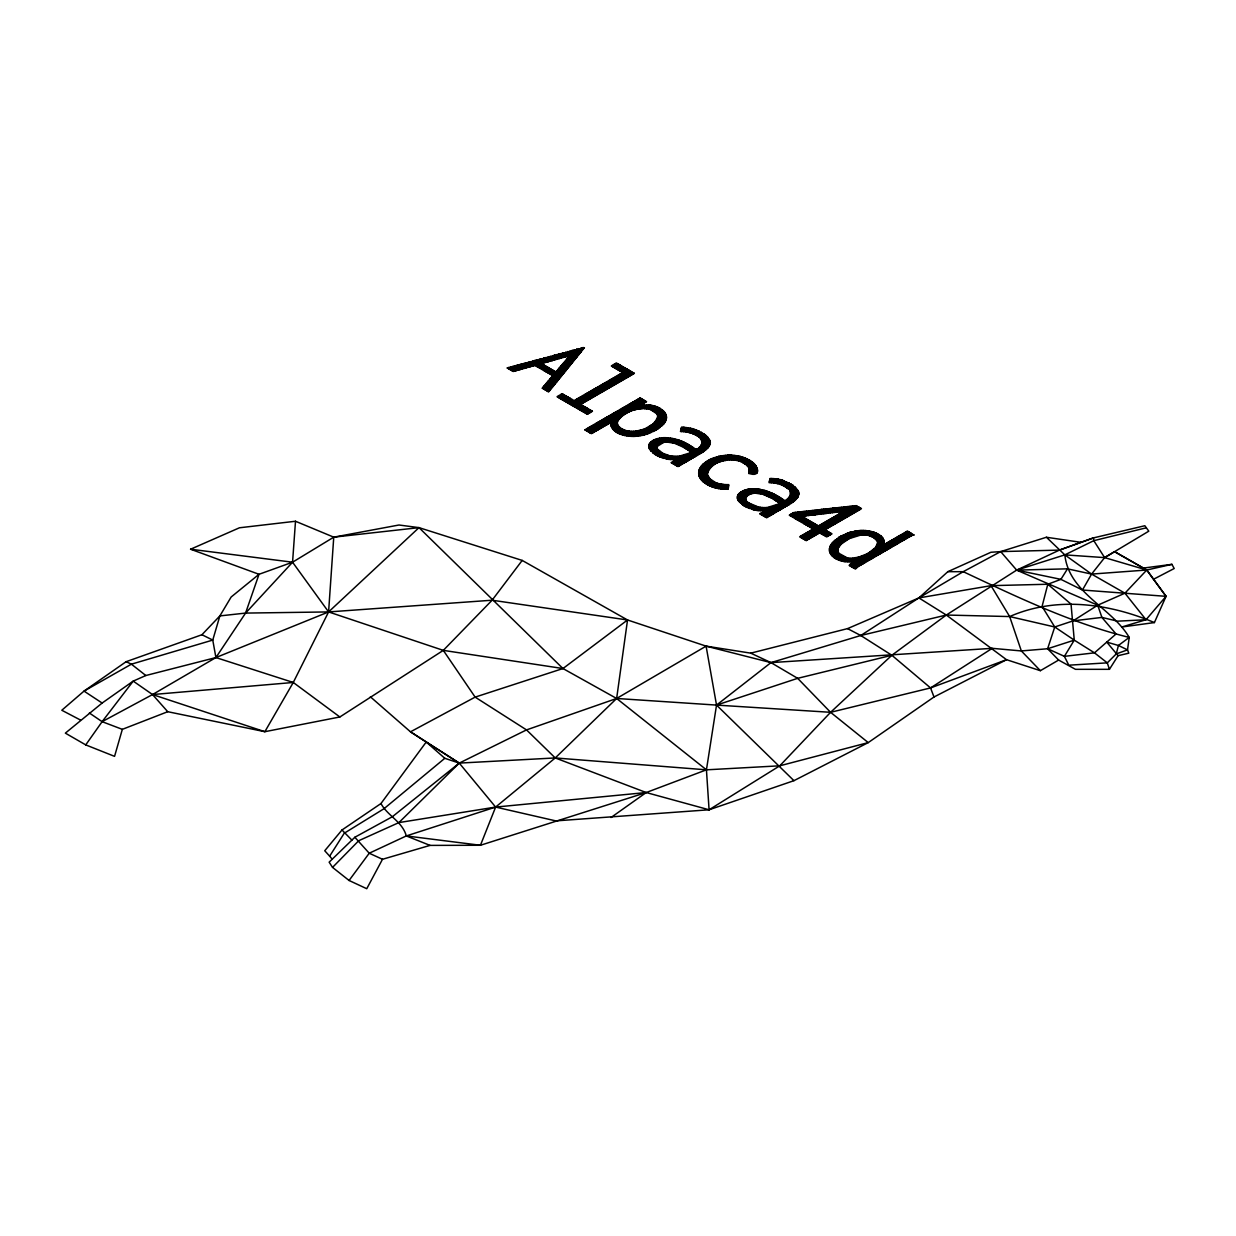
<?xml version="1.0" encoding="UTF-8"?>
<svg xmlns="http://www.w3.org/2000/svg" width="1236" height="1236" viewBox="0 0 1236 1236"><rect width="100%" height="100%" fill="white"/><g stroke="black" fill="none" stroke-linecap="round" stroke-linejoin="round"><path stroke-width="1.5" d="M524.064 368.452L524.064 363.384M530.63 366.598L530.63 361.607M545.941 362.333L545.941 357.467M550.314 361.097L550.314 356.292M554.701 384.381L554.701 371.248M559.074 358.641L559.074 353.929M561.252 376.269L561.252 365.717M565.64 370.862L565.64 360.541L574.014 360.51M565.64 356.787L565.64 352.152M567.818 356.169L567.818 351.565M570.012 365.47L570.012 350.978M578.757 354.655L578.757 348.614M580.951 404.203L580.951 396.741M583.129 402.936L583.129 395.474M585.323 401.669L585.323 394.207M587.517 400.418L587.517 392.94M591.889 397.884L591.889 390.421M598.456 394.099L598.456 386.636M602.828 427.053L602.828 419.483M602.828 391.565L602.828 384.102M605.007 390.313L605.007 382.836M607.2 424.535L607.2 416.965M609.394 423.268L609.394 415.698M611.573 426.744L611.573 414.431M611.573 386.513L611.573 379.05M613.767 385.246L613.767 377.783M613.767 367.401L613.767 364.589M615.945 431.905L615.945 411.912M618.139 433.203L618.139 425.601M618.139 382.727L618.139 375.265M620.333 381.46L620.333 373.998M622.511 434.933L622.511 429.186A18.509 10.676 0 0 1 620.611 428.058L618.803 426.482A12.978 7.493 0 0 1 617.382 423.485L617.351 423.021A14.94 8.621 0 0 1 617.722 421.136C623.624 412.221 635.675 408.035 646.104 408.637A13.133 7.586 0 0 1 650.646 409.657L656.795 413.797A12.762 7.37 0 0 1 657.753 416.084C654.972 427.177 639.954 431.889 629.495 431.24A14.492 8.374 0 0 1 624.35 430.02L622.403 429.139M622.511 380.194L622.511 372.731M624.705 435.505L624.705 430.143M624.705 414.338L624.705 406.86M631.272 403.075L631.272 411.047L617.459 411.047M633.45 436.385L633.45 431.41M640.016 405.485L640.016 398.023M644.389 408.513L644.389 405.099M646.582 434.222L646.582 427.687M648.761 446.783L648.823 445.423A13.395 7.725 0 0 1 650.553 442.38L652.531 440.819A18.107 10.46 0 0 1 654.23 439.877A15.697 9.069 0 0 1 662.589 437.776L663.33 437.745M648.761 433.45L648.761 426.513M648.761 409.101L648.761 405.022M650.955 425.184L650.955 432.569L616.888 432.507M653.149 453.087L653.149 440.449M653.149 410.8L653.149 405.686M655.327 430.391L655.327 421.692M657.521 455.837L657.212 446.443L663.485 442.473A9.564 5.531 0 0 1 666.837 442.04L674.377 443.183L683.338 447.154A79.645 45.979 0 0 1 691.341 452.469L678.904 456.331A17.304 9.996 0 0 1 669.541 455.775L662.65 453.179L657.521 449.162M657.521 445.902L657.521 438.625M659.7 444.033L659.7 438.131M661.893 425.833L661.893 409.672A24.411 14.09 0 0 0 659.221 407.973A19.096 11.031 0 0 0 649.889 405.068M664.087 442.349L664.087 437.714M664.087 423.5L664.087 411.681M666.266 458.989L666.266 454.817M666.266 442.055L666.266 437.729M668.46 459.329L668.46 455.512M668.46 442.071L668.46 437.884M670.638 459.498L670.638 456.007M672.832 463.577L672.832 461.615L686.722 461.569M675.026 464.844L675.026 460.348M677.204 466.111L677.204 456.455M679.398 465.802L679.398 456.285M681.577 464.535L681.577 455.945M681.577 431.534L681.577 427.362L684.28 427.44A26.25 15.156 0 0 1 693.427 428.969L704.535 434.315L709.989 440.727A19.143 11.047 0 0 1 710.314 442.673L708.815 446.752L704.273 451.109L678.023 466.59L671.117 462.604L677.328 459.019L673.265 459.483A16.918 9.764 0 0 1 667.934 459.267L657.598 455.883A39.073 22.557 0 0 1 654.74 454.215L649.132 448.328A16.269 9.394 0 0 1 648.745 446.35L648.761 445.887M683.771 447.401L683.771 442.102M683.771 431.658L683.771 427.409M685.965 462.001L685.965 454.786M688.143 460.75L688.143 453.952L699.854 453.983M688.143 450.151L688.143 444.404M688.143 432.322L688.143 427.826M690.337 459.483L690.337 452.963M692.515 458.216L692.515 447.108M694.709 456.949L694.709 448.591M694.709 434.531L694.709 429.355M696.903 455.698L696.903 449.162C704.149 446.227 703.037 437.359 695.914 435.18M699.082 454.431L699.082 447.447M699.082 437.312L699.082 431.101M701.275 439.599L701.275 432.245M705.648 483.6L705.648 462.125M705.648 450.028L705.648 435.149M707.842 484.914C703.222 472.059 712.786 462.094 724.79 460.549A18.246 10.537 0 0 1 743.485 462.635M707.842 447.957L707.842 437.173M710.02 485.995L710.02 478.965L707.842 475.304M712.214 486.891L712.214 480.758M714.393 487.617L714.393 482.009M714.393 464.52L714.393 457.691C726.861 453.519 741.816 454.215 752.585 462.295C760.325 468.907 759.105 477.451 748.707 473.233M725.331 489.286L725.331 484.62L721.191 484.172A18.277 10.552 0 0 1 715.69 482.612L709.989 478.935M729.719 459.977L729.719 455.203M731.897 459.962L731.897 455.265M740.658 456.578L740.658 461.584L751.627 461.569L751.596 473.249M742.836 505.03L742.836 491.001A15.697 9.069 0 0 1 751.164 488.915L751.905 488.884A25.431 14.677 0 0 1 763.385 490.151A41.252 23.808 0 0 1 776.115 495.25L777.413 495.945A97.567 56.331 0 0 1 784.783 500.781M745.03 506.389L745.03 490.105M745.03 463.948L745.03 458.015M747.208 507.548L747.208 501.615M749.402 508.506L749.402 503.268C742.774 500.796 746.498 493.921 752.06 493.612A9.564 5.531 0 0 1 755.412 493.179L762.952 494.323L771.913 498.293A79.645 45.979 0 0 1 779.916 503.593L767.479 507.471A17.304 9.996 0 0 1 758.116 506.915L749.387 503.253L740.519 503.237M751.596 509.294L751.596 504.52L742.094 504.504M751.596 493.736L751.596 488.9M753.775 493.303L753.775 488.853M755.968 510.329L755.968 506.327M755.968 493.164L755.968 488.931M755.968 473.28L755.968 465.972M758.147 493.303L758.147 489.132M760.341 510.669L760.341 507.332M760.341 493.658L760.341 489.456M762.535 515.366L762.535 512.106L776.362 512.09M762.535 510.592L762.535 507.563M762.535 494.199L762.535 489.904M764.713 516.633L764.713 510.839L778.556 510.823M769.086 516.293L769.086 507.27M771.279 515.026L771.279 506.853M775.652 512.492L775.652 505.524M777.846 511.24L777.846 504.612M777.846 502.079L777.846 496.208M780.024 509.974L780.024 497.552M780.024 484.342L780.024 479.599M782.218 508.707L782.218 498.989M782.218 485.176L782.218 480.171M784.412 507.44L784.412 500.534M786.59 506.188L786.59 499.468L796.077 499.452M788.784 482.812C789.217 489.209 793.589 497.274 784.767 500.796M790.963 503.546L790.963 484.033M784.582 486.273A22.325 12.885 0 0 0 769.086 482.673L770.059 478.502L772.855 478.579A26.25 15.156 0 0 1 782.002 480.093L793.11 485.454L793.157 502.017L777.707 501.986M795.351 500.178L795.351 487.247M804.095 539.375L804.095 534.23M806.289 515.752L806.289 511.179M808.468 539.267L808.468 531.696M812.84 536.748L812.84 529.178M812.84 514.979L812.84 510.453M817.228 534.215L817.228 525.269M817.228 514.454L817.228 509.974M819.406 514.207L819.406 509.726M823.779 535.188L823.779 522.859M823.779 513.682L823.779 509.247M825.972 513.434L825.972 509M828.166 531.681L828.166 536.084L825.339 536.084M828.166 513.172L828.166 508.753M830.345 512.909L830.345 508.521M836.911 559.275L836.911 538.711L849.194 538.618L861.152 534.925L879.26 534.817M841.283 560.85L841.283 555.381M863.64 534.817A12.468 7.2 0 0 1 868.321 535.389L873.249 537.366L876.772 540.348A12.206 7.045 0 0 1 877.606 542.697L875.752 547.27L869.433 552.446A51.897 29.958 0 0 1 866.791 553.929L858.896 557.127L851.187 558.317A11.34 6.551 0 0 1 847.232 557.899L838.981 553.342A12.731 7.354 0 0 1 837.869 550.962L838.394 547.811L841.314 543.964L841.283 535.976L850.09 532.237L859.792 530.522A21.862 12.623 0 0 1 867.888 530.831C874.594 531.635 887.278 536.331 883.168 545.138L907.533 531.063L913.636 535.312M841.283 520.325L841.283 512.755M841.283 511.627L841.283 507.301M843.477 561.314L843.477 556.617M843.477 507.069L843.477 519.058M847.85 539.344L847.85 532.979M850.044 538.185L850.044 532.252L873.945 532.299M852.222 567.154L852.222 562.751L854.648 561.298A21.105 12.19 0 0 1 844.358 561.484M852.222 561.592L852.222 558.301M852.222 537.197L852.222 531.665M852.222 514.006L852.222 506.096M854.416 568.421L854.416 558.085M854.416 536.378L854.416 531.202M854.416 512.739L854.416 505.864M856.61 567.803L856.61 557.699M856.61 511.488L856.61 505.864L855.188 505.771M852.33 562.689L852.145 562.813A33.557 19.374 0 0 0 851.28 563.384A13.055 7.54 0 0 0 849.256 565.439L855.528 569.07A13.055 7.54 0 0 1 857.552 567.015A33.557 19.374 0 0 1 858.433 566.443L858.788 557.158M858.788 535.25L858.788 530.599M860.982 564.898L860.982 556.478M860.982 534.956L860.982 530.46M865.355 534.91L865.355 530.553M867.548 535.219L867.548 530.785M874.099 557.297L874.099 549.031M874.099 537.892L874.099 532.345M876.293 556.03L876.293 546.559M880.665 553.496L880.665 535.821M882.859 552.229L882.859 538.062M893.798 545.879L893.798 539.004M895.976 544.612L895.976 537.737M898.17 543.346L898.17 536.47M902.543 540.812L902.543 533.952M913.481 535.312L913.481 534.508M742.805 491.016A18.107 10.46 0 0 0 741.106 491.959L739.128 493.519A13.395 7.725 0 0 0 737.398 496.548L737.32 497.49A16.269 9.394 0 0 0 737.707 499.452L743.315 505.354A39.073 22.557 0 0 0 746.173 507.023L756.509 510.406A16.918 9.764 0 0 0 761.84 510.623L765.887 510.159L759.692 513.728L766.598 517.73L792.848 502.233L797.39 497.892L798.889 493.813A19.143 11.047 0 0 0 798.564 491.866L793.11 485.454M748.954 473.573L748.939 473.604A9.471 5.469 0 0 0 749.062 473.233L748.831 468.058M332.546 867.394L358.734 840.712L398.904 822.589L495.621 807.077L555.814 820.889L709.078 809.781L793.945 780.673L868.244 742.604L779.777 765.81L706.436 769.827L646.212 792.539L480.449 845.269L430.051 845.393L382.496 859.283L366.752 888.715L349.077 880.48L332.546 867.394L329.147 862.172L354.856 837.251L392.368 816.733L459.267 763.106L526.521 729.904L616.64 698.479L716.525 705.092L770.97 662.62L860.766 635.505L918.889 597.915L963.23 571.681L1000.681 551.611L1046.413 537.258L1064.829 554.871C1068.939 593.064 1111.535 607.324 1129.225 637.421L1127.51 649.873L1128.792 653.18L1118.086 655.683L1109.434 669.325L1075.459 669.325L1058.634 660.055L1040.372 670.684L1006.537 659.7L933.999 696.996L868.244 742.604L830.577 712.307L797.668 678.332L770.97 662.62L706.096 646.134L627.533 619.978L522.195 560.418L419.004 527.633L398.996 525.006L333.751 537.166L292.561 562.21L259.019 574.292L190.591 549.217L239.444 527.787L295.497 521.252L333.751 537.166L328.591 611.928L293.272 682.473L264.859 731.697L167.741 711.704L122.333 729.348L102.124 721.669L89.378 713.017M295.497 521.252L292.561 562.21L245.578 613.087L215.914 657.567L152.538 694.555L102.124 721.669L85.732 744.891L65.353 733.133L102.14 703.037L133.21 681.113L145.833 675.52L215.914 657.567L328.591 611.928L492.098 600.217L627.533 619.978L616.64 698.479L555.242 757.946L495.621 807.077L406.304 835.938L369.224 853.226L349.077 880.48M714.423 457.675C706.482 460.194 695.219 467.78 699.715 477.436A28.428 16.408 0 0 0 706.482 484.095A33.712 19.467 0 0 0 708.274 485.145L712.956 487.154A26.141 15.095 0 0 0 720.82 488.931L728.159 489.286L728.776 484.636L725.377 484.62M1109.434 669.325L1107.286 662.851L1094.478 652.84L1074.269 640.14L1047.618 648.745L1021.338 650.939L992.245 648.328L770.97 662.62L750.762 653.149L706.096 646.134L716.525 705.092L706.436 769.827L709.078 809.781L646.212 792.539L555.242 757.946L526.521 729.904L475.134 697.119L443.307 650.368L328.591 611.928L245.578 613.087L219.869 615.914L201.931 634.732L126.134 661.693L84.017 691.109L61.8 710.252L80.433 720.016M829.572 548.228L830.994 544.674A28.613 16.516 0 0 1 832.091 543.114L838.734 537.49A54.245 31.317 0 0 1 841.268 535.991M947.842 571.681L990.948 552.26L1000.681 551.611L1016.656 570.12L1060.905 579.36L1082.458 590.02L1091.589 574.091L1104.629 557.621L1114.578 551.658L1146.761 570.012L1153.559 579.251L1174.2 568.514L1171.913 564.342L1146.761 570.012L1091.589 574.091L1067.487 568.838L1060.905 579.36L1047.804 584.242L1042.072 606.443L1054.741 626.976L1047.618 648.745L1064.397 656.347L1068.785 665.184L1107.286 662.851L1116.263 653.906L1118.425 645.47L1129.225 637.421C1071.241 623.083 1017.089 596.973 963.23 571.681L947.842 571.681L918.889 597.915L847.556 628.614L750.762 653.149M122.333 729.348L114.562 756.355L85.732 744.891M245.578 613.087L259.019 574.292L231.163 597.003L219.869 615.914L212.762 640.078L215.914 657.567L293.272 682.473L339.854 716.973L443.307 650.368L492.098 600.217L522.195 560.418M495.621 807.077L480.449 845.269L406.304 835.938C402.426 821.538 387.532 815.853 380.966 803.539L426.219 742.017L459.267 763.106L495.621 807.077L646.212 792.539L611.001 817.521M1114.578 551.658L1146.761 570.012L1166.042 596.339L1146.004 619.73L1121.763 627.007L1154.409 622.573L1166.042 596.339L1153.559 579.251M610.893 424.952A21.228 12.252 0 0 0 628.058 435.999A22.727 13.133 0 0 0 636.401 436.231L641.762 435.474A30.375 17.536 0 0 0 646.274 434.315L655.034 430.561A53.472 30.869 0 0 0 657.506 429.093L663.964 423.654A27.377 15.805 0 0 0 665.014 422.14L666.127 419.668A21.831 12.607 0 0 0 665.926 414.524A22.526 13.009 0 0 0 661.909 409.672M793.945 780.673L716.525 705.092L830.577 712.307L930.553 687.927L1006.537 659.7L946.312 615.034L918.889 597.915L991.025 585.663L1047.804 584.242L1071.025 604.11L1074.269 640.14L1064.397 656.347L1094.478 652.84L1116.046 633.975L1101.909 617.413L1097.722 605.192L1016.656 570.12L946.312 615.034L891.851 655.265L830.577 712.307L779.777 765.81L709.078 809.781M332.19 859.221L329.657 856.162L344.226 833.249L383.917 808.777L444.805 758.301L459.267 763.106L555.242 757.946L706.436 769.827L616.64 698.479L562.967 668.537L419.004 527.633L333.751 537.166M102.124 721.669L133.21 681.113L152.538 694.555L167.741 711.704M380.966 803.539L341.986 829.989L324.744 850.754L329.657 856.162M552.786 375.667L542.249 388.197L548.614 391.874L584.412 347.687L507.162 367.942L513.28 371.464L534.987 365.377L552.786 375.667L561.747 375.667M555.968 371.974L569.796 355.613L541.445 363.6L555.968 371.974L564.806 371.881M398.904 822.589L459.267 763.106L410.491 731.82L370.383 696.81M419.004 527.633L328.591 611.928L292.561 562.21L190.591 549.217M841.314 543.964L849.271 538.572M444.805 758.301L426.219 742.017L410.491 731.82L475.134 697.119L562.967 668.537L627.533 619.978M696.95 449.131L696.192 449.657A97.567 56.331 0 0 0 688.807 444.821L687.602 444.079M847.556 628.614L860.766 635.505L891.851 655.265L930.553 687.927L992.245 648.328M860.766 635.505L946.312 615.034L1009.657 616.563L1054.741 626.976L1072.987 620.905L1097.722 605.192L1124.945 593.187L1146.761 570.012L1104.629 557.621L1064.829 554.871L1016.656 570.12L1067.487 568.838M858.819 566.196L910.098 536.439M616.64 698.479L706.096 646.134M824.891 529.796L831.967 533.89L826.745 536.903L819.653 532.809L806.196 540.58L799.646 536.795L813.195 528.977L789.279 515.165L793.79 512.554L856.239 505.648L861.461 508.676L824.891 529.796L811.82 529.765M1016.656 570.12L1059.422 550.097L1093.427 537.907L1144.83 525.733L1148.8 531.171L1104.629 557.621L1093.798 540.673L1093.427 537.907L1059.422 550.097L1000.681 551.611M1116.263 653.906L1127.51 649.873L1118.425 645.47L1106.761 642.102L1118.086 655.683M716.525 705.092L797.668 678.332L891.851 655.265M991.025 585.663L1009.657 616.563C1056.378 596.092 1108.661 603.353 1154.409 622.573M649.858 405.114A15.187 8.76 0 0 0 643.601 405.192L638.61 406.289L646.582 401.685L640.124 397.961L584.844 429.865L591.411 433.651L611.511 422.048A20.579 11.881 0 0 0 611.156 424.937L617.768 424.937M1146.189 527.834L1093.798 540.673L1064.829 554.871L1091.589 574.091L1124.945 593.187L1146.004 619.73L1117.576 621.167L1101.909 617.413L1072.987 620.905M339.854 716.973L264.859 731.697L152.538 694.555L293.272 682.473M1143.439 568.066L1171.913 564.342M581.461 347.888L584.242 347.888M576.779 349.155L583.222 349.155M572.098 350.406L582.202 350.406M567.417 351.673L581.183 351.673M562.735 352.94L580.147 352.94M558.054 354.207L579.128 354.207M553.388 355.458L578.108 355.458M548.707 356.725L565.841 356.725M568.854 356.725L577.088 356.725M544.025 357.992L561.36 357.992M567.788 357.992L576.069 357.992M556.864 359.259L539.344 359.259L539.375 367.926M566.721 359.259L575.034 359.259M534.663 360.51L552.384 360.51M529.981 361.777L547.888 361.777M564.589 361.777L572.994 361.777M525.315 363.044L543.407 363.044M571.974 363.044L563.523 363.044L563.446 373.566M520.634 364.311L542.681 364.311M562.457 364.311L570.955 364.311M614.261 364.311L618.68 364.311M515.953 365.562L534.323 365.562M535.296 365.562L544.875 365.562M561.391 365.562L569.92 365.562M612.067 365.562L620.858 365.562M511.271 366.829L529.811 366.829M537.49 366.829L547.054 366.829M560.325 366.829L568.9 366.829M612.778 366.829L623.052 366.829M507.44 368.096L525.315 368.096M539.684 368.096L549.247 368.096M559.259 368.096L567.88 368.096L567.818 357.946M614.972 368.096L625.246 368.096M509.618 369.363L520.804 369.363M541.862 369.363L551.426 369.363M558.193 369.363L566.86 369.363M617.15 369.363L627.424 369.363M511.812 370.615L516.308 370.615M544.056 370.615L553.62 370.615M557.127 370.615L565.841 370.615M619.344 370.615L629.618 370.615M546.235 371.881L555.814 371.881M621.523 371.881L631.797 371.881M548.429 373.148L563.786 373.148M621.801 373.148L633.991 373.148M550.623 374.415L562.766 374.415M619.607 374.415L632.538 374.415M617.428 375.667L630.36 375.667M551.72 376.934L560.711 376.934M615.234 376.934L628.166 376.934M550.653 378.201L559.692 378.201M613.056 378.201L625.988 378.201M549.587 379.467L558.672 379.467M610.862 379.467L623.794 379.467M548.521 380.719L557.652 380.719M608.668 380.719L621.6 380.719M547.455 381.986L556.633 381.986M606.49 381.986L619.421 381.986M546.405 383.253L555.597 383.253M604.296 383.253L617.227 383.253M545.339 384.52L554.578 384.52M602.117 384.52L615.049 384.52M544.273 385.771L553.558 385.771M599.923 385.771L612.855 385.771M543.207 387.038L552.538 387.038L552.507 375.991M597.73 387.038L610.661 387.038M542.434 388.305L551.519 388.305M595.551 388.305L608.483 388.305M544.628 389.572L550.483 389.572M593.357 389.572L606.289 389.572M546.822 390.823L549.464 390.823M591.179 390.823L604.11 390.823M588.985 392.09L601.917 392.09M586.791 393.357L599.723 393.357M560.696 394.624L563.647 394.624M584.613 394.624L597.544 394.624M558.502 395.875L565.841 395.875M582.419 395.875L595.35 395.875M557.76 397.142L568.035 397.142M580.24 397.142L593.172 397.142M559.939 398.409L570.213 398.409M578.046 398.409L590.978 398.409M639.336 398.409L640.897 398.409M562.133 399.676L572.407 399.676M575.852 399.676L588.784 399.676M637.158 399.676L643.091 399.676M564.311 400.928L586.606 400.928M634.964 400.928L645.269 400.928M566.505 402.194L584.412 402.194M632.77 402.194L645.702 402.194M568.699 403.461L582.233 403.461M630.592 403.461L643.523 403.461M570.877 404.728L581.152 404.728M628.398 404.728L641.33 404.728M573.071 405.98L583.346 405.98M626.219 405.98L639.151 405.98M639.661 405.98L654.323 405.98M575.25 407.247L585.524 407.247M624.025 407.247L657.768 407.247M577.444 408.513L587.718 408.513M621.832 408.513L642.21 408.513L642.21 405.408M644.574 408.513L660.163 408.513M579.638 409.78L589.912 409.78M619.653 409.78L634.856 409.78M662.032 409.78L650.97 409.78L650.955 405.253M581.816 411.047L592.09 411.047M653.566 411.047L663.469 411.047M584.01 412.299L590.654 412.299M615.281 412.299L628.475 412.299M664.597 412.299L655.374 412.299L655.327 406.289M586.188 413.566L588.46 413.566M613.087 413.566L626.049 413.566M656.625 413.566L665.431 413.566M610.893 414.832L623.917 414.832M657.397 414.832L666.019 414.832M608.715 416.099L622.11 416.099M657.768 416.099L666.358 416.099M606.521 417.351L620.565 417.351M657.753 417.351L666.482 417.351M604.342 418.618L619.313 418.618M657.413 418.618L666.374 418.618M602.148 419.885L618.355 419.885M656.764 419.885L666.049 419.885M599.954 421.152L617.722 421.152M655.837 421.152L665.54 421.152M597.776 422.403L610.878 422.403M611.403 422.403L617.397 422.403M654.601 422.403L664.844 422.403M595.582 423.67L608.699 423.67M611.156 423.67L617.397 423.67M663.948 423.67L653.102 423.67L653.149 431.549M593.388 424.937L606.505 424.937M651.341 424.937L662.82 424.937M591.21 426.204L604.311 426.204M611.387 426.204L618.556 426.204M649.317 426.204L661.476 426.204M589.016 427.455L602.133 427.455M611.882 427.455L619.823 427.455M647.031 427.455L659.9 427.455M684.574 427.455L681.453 427.455L680.511 431.503A22.325 12.885 0 0 1 696.007 435.134M586.837 428.722L599.939 428.722M612.623 428.722L621.662 428.722M658.093 428.722L644.419 428.722L644.389 434.856M681.16 428.722L692.546 428.722L692.515 433.589M585.045 429.989L597.76 429.989M613.659 429.989L624.288 429.989M641.175 429.989L656.038 429.989M680.866 429.989L696.471 429.989M587.239 431.256L595.567 431.256M615.049 431.256L629.603 431.256M635.69 431.256L653.736 431.256M680.572 431.256L699.375 431.256M589.433 432.507L593.373 432.507M689.008 432.507L701.739 432.507M619.344 433.774L647.896 433.774M693.01 433.774L703.763 433.774M622.867 435.041L643.678 435.041M695.667 435.041L705.509 435.041M630.236 436.308L635.551 436.308L635.644 431.256M697.707 436.308L706.977 436.308M699.375 437.559L708.166 437.559M656.857 438.826L674.238 438.826M700.673 438.826L709.093 438.826M653.798 440.093L678.703 440.093M701.585 440.093L709.758 440.093M651.758 441.36L682.071 441.36M702.094 441.36L710.159 441.36M650.321 442.612L662.96 442.612M672.199 442.612L684.852 442.612M702.202 442.612L710.314 442.612M649.394 443.878L659.962 443.878M676.463 443.878L687.231 443.878M701.894 443.878L710.19 443.878M648.885 445.145L658.185 445.145M689.394 445.145L679.491 445.145L679.398 440.325M701.198 445.145L709.758 445.145M648.745 446.412L657.228 446.412M682.009 446.412L691.434 446.412M700.163 446.412L709.062 446.412M648.915 447.664L656.98 447.664M684.219 447.664L693.381 447.664M698.834 447.664L708.089 447.664M649.394 448.931L657.382 448.931M686.289 448.931L695.204 448.931M697.228 448.931L706.884 448.931M650.182 450.198L658.355 450.198M688.205 450.198L705.447 450.198M651.264 451.464L659.839 451.464M689.982 451.464L703.794 451.464M652.67 452.716L661.816 452.716L661.893 457.784L693.288 457.768M690.831 452.716L701.924 452.716M654.4 453.983L664.257 453.983M656.44 455.25L667.564 455.25M684.481 455.25L697.66 455.25M727.262 455.25L731.588 455.25M658.85 456.517L695.482 456.517M718.363 456.517L740.379 456.517M714.161 457.768L744.427 457.768M666.528 459.035L691.109 459.035M711.086 459.035L747.347 459.035M675.103 460.302L688.915 460.302M708.583 460.302L726.32 460.302M735.667 460.302L749.696 460.302M706.482 461.569L720.82 461.569M671.519 462.82L684.543 462.82M704.705 462.82L717.575 462.82M743.269 462.82L753.218 462.82M673.713 464.087L682.349 464.087M703.191 464.087L715.119 464.087M745.231 464.087L754.516 464.087M675.891 465.354L680.171 465.354M701.94 465.354L713.126 465.354M746.807 465.354L755.551 465.354M700.905 466.621L711.503 466.621M747.981 466.621L756.339 466.621M700.086 467.872L710.206 467.872M748.753 467.872L756.926 467.872M699.452 469.139L709.186 469.139M749.186 469.139L757.313 469.139M699.004 470.406L708.444 470.406M749.356 470.406L757.483 470.406M698.711 471.673L707.934 471.673M749.325 471.673L757.452 471.673M698.618 472.925L707.672 472.925M749.14 472.925L757.22 472.925M698.695 474.191L707.656 474.191M698.943 475.458L707.888 475.458M699.375 476.725L708.398 476.725M700.009 477.977L709.186 477.977M700.827 479.244L710.314 479.244M769.889 479.244L778.386 479.244M701.894 480.51L711.859 480.51M769.58 480.51L783.315 480.51M703.222 481.777L713.929 481.777M769.286 481.777L786.621 481.777L786.59 487.648L788.661 489.348L797.251 489.348M704.829 483.029L716.803 483.029M774.354 483.029L789.217 483.029M706.76 484.296L721.994 484.296M779.885 484.296L791.395 484.296M709.093 485.563L728.653 485.563M783.052 485.563L793.265 485.563M712.029 486.829L728.498 486.829M785.339 486.829L794.872 486.829M716.154 488.081L728.328 488.081M787.193 488.081L796.2 488.081M747.842 489.348L759.676 489.348M743.67 490.615L765.3 490.615M789.758 490.615L798.039 490.615M741.245 491.882L769.101 491.882L769.086 496.779M790.468 491.882L798.58 491.882M739.53 493.133L772.129 493.133M790.777 493.133L798.842 493.133M738.355 494.4L749.758 494.4M763.215 494.4L774.694 494.4M790.669 494.4L798.858 494.4M737.66 495.667L747.517 495.667M766.675 495.667L776.934 495.667M790.159 495.667L798.58 495.667M737.351 496.934L746.173 496.934M769.395 496.934L779.035 496.934M789.279 496.934L798.008 496.934M737.367 498.185L745.586 498.185M771.743 498.185L781.028 498.185M788.089 498.185L797.174 498.185M737.691 499.452L745.679 499.452M773.875 499.452L782.898 499.452M738.325 500.719L746.389 500.719M775.868 500.719L794.748 500.719M739.267 501.986L747.625 501.986M779.422 503.237L791.426 503.237M778.062 504.504L789.464 504.504M743.979 505.771L754.377 505.771M774.972 505.771L787.301 505.771M746.204 507.038L758.657 507.038M770.414 507.038L785.123 507.038M843.771 507.038L858.634 507.038M748.877 508.29L782.929 508.29M832.338 508.29L860.812 508.29M752.477 509.556L780.75 509.556M820.92 509.556L859.932 509.556M809.487 510.823L857.738 510.823M798.07 512.09L837.344 512.09M842.442 512.09L855.559 512.09M774.184 513.342L760.341 514.114M792.43 513.342L826.637 513.342M840.264 513.342L853.365 513.342M761.221 514.609L771.99 514.609M790.237 514.609L815.914 514.609M838.07 514.609L851.171 514.609M763.4 515.875L769.812 515.875M790.499 515.875L805.208 515.875M835.876 515.875L848.993 515.875M765.594 517.142L767.618 517.142M792.693 517.142L803.153 517.142M833.697 517.142L846.799 517.142M794.887 518.409L805.331 518.409M831.504 518.409L844.621 518.409M797.065 519.661L807.525 519.661M829.325 519.661L842.427 519.661M799.259 520.928L809.704 520.928M827.131 520.928L840.233 520.928M801.438 522.195L811.897 522.195M824.937 522.195L838.054 522.195M803.632 523.461L814.091 523.461M822.759 523.461L835.86 523.461M805.826 524.713L816.27 524.713M820.565 524.713L833.682 524.713M808.004 525.98L831.488 525.98M810.198 527.247L829.294 527.247M812.376 528.514L827.116 528.514M809.626 531.032L827.038 531.032M855.389 531.032L869.032 531.032M807.448 532.299L829.217 532.299M905.401 532.299L909.65 532.299M805.254 533.566L818.356 533.566M820.951 533.566L831.411 533.566M846.366 533.566L877.004 533.566M903.222 533.566L911.828 533.566M803.06 534.817L816.177 534.817M823.145 534.817L830.345 534.817L830.345 532.948M863.3 534.817L843.524 534.817L843.477 542.171M901.029 534.817L914.022 534.817M800.882 536.084L813.983 536.084M841.098 536.084L855.343 536.084M870.577 536.084L880.99 536.084M898.835 536.084L910.762 536.084M800.588 537.351L811.805 537.351M838.95 537.351L851.867 537.351M873.219 537.351L882.288 537.351M896.656 537.351L908.522 537.351M802.782 538.618L809.611 538.618M875.103 538.618L883.215 538.618M894.462 538.618L906.343 538.618M804.976 539.869L807.417 539.869M835.366 539.869L846.938 539.869M876.401 539.869L883.802 539.869M892.284 539.869L904.165 539.869M833.914 541.136L844.93 541.136M877.205 541.136L884.111 541.136M890.09 541.136L901.986 541.136M832.678 542.403L843.168 542.403M877.575 542.403L884.126 542.403M887.896 542.403L899.808 542.403M831.658 543.67L841.654 543.67M877.56 543.67L883.848 543.67M885.718 543.67L897.63 543.67M830.855 544.921L840.372 544.921M877.189 544.921L883.292 544.921M883.524 544.921L895.451 544.921M830.221 546.188L839.337 546.188M876.525 546.188L893.273 546.188M829.758 547.455L838.564 547.455M875.613 547.455L891.094 547.455M829.48 548.722L838.054 548.722M874.439 548.722L888.9 548.722M829.402 549.974L837.823 549.974M872.987 549.974L886.722 549.974M829.541 551.241L837.931 551.241M871.287 551.241L884.543 551.241M838.41 552.507L829.897 552.507A22.217 12.824 0 0 1 829.588 548.228M869.325 552.507L882.365 552.507M830.499 553.774L839.337 553.774M867.1 553.774L880.187 553.774M831.349 555.026L840.774 555.026M864.551 555.026L878.008 555.026M832.492 556.293L842.828 556.293M861.477 556.293L875.83 556.293M834.022 557.56L845.934 557.56M857.259 557.56L873.651 557.56M836.03 558.827L871.473 558.827M838.796 560.078L869.294 560.078M843.694 561.345L854.292 561.345M854.555 561.345L867.116 561.345M852.454 562.612L864.937 562.612M850.662 563.879L862.743 563.879M849.456 565.13L860.565 565.13M850.909 566.397L858.495 566.397M853.103 567.664L856.764 567.664M1082.458 590.02L1166.042 596.339M1046.413 537.258L1081.145 542.357M443.307 650.368L562.967 668.537M406.304 835.938L430.051 845.393M382.496 859.283L369.224 853.226L354.856 837.251M126.134 661.693L131.402 664.18L145.833 675.52M201.931 634.732L212.762 640.078L131.402 664.18L84.017 691.109L102.14 703.037M1054.741 626.976L1074.269 640.14M786.559 487.617L784.489 486.32L784.412 480.881M351.889 840.125L341.986 829.989M1047.618 648.745L1058.634 660.055M1040.372 670.684L1021.338 650.939L1009.657 616.563M930.553 687.927L933.999 696.996M911.303 533.241L911.303 535.821M909.109 531.99L909.109 537.011M906.915 531.418L906.915 538.278M904.737 532.685L904.737 539.545M900.364 535.203L900.364 542.079M891.604 540.256L891.604 547.146M889.426 541.522L889.426 548.413M887.232 542.789L887.232 549.68M885.038 544.056L885.038 550.962M878.487 534.354L878.487 554.763M876.293 533.226L876.293 539.746M871.921 531.681L871.921 536.656M871.921 550.793L871.921 558.564M869.727 531.171L869.727 535.791M869.727 552.26L869.727 559.831M867.548 553.527L867.548 561.098M865.355 554.655L865.355 562.365M863.161 530.445L863.161 534.817M863.161 555.628L863.161 563.631M858.788 507.131L858.788 510.221M856.61 530.847L856.61 535.729M850.044 506.343L850.044 515.273M850.044 558.286L850.044 561.731M850.044 564.45L850.044 565.887M847.85 506.59L847.85 516.54M847.85 558.023L847.85 561.731M845.671 506.822L845.671 517.791M845.671 533.844L845.671 540.657M845.671 557.482L845.671 561.592M839.105 507.548L839.105 511.874M839.105 514.021L839.105 521.592M839.105 537.258L839.105 546.544M839.105 553.496L839.105 560.186M836.911 507.795L836.911 512.137M836.911 515.273L836.911 522.843M834.717 508.027L834.717 512.399M834.717 516.54L834.717 524.11M834.717 540.41L834.717 558.039M832.539 508.274L832.539 512.646M832.539 517.807L832.539 525.377M832.539 542.558L832.539 556.339M830.345 519.074L830.345 526.644M830.345 545.895L830.345 553.496M828.166 520.325L828.166 527.896M825.972 521.592L825.972 529.163M825.972 530.414L825.972 536.455M821.6 509.479L821.6 513.944M821.6 524.126L821.6 533.921M819.406 525.377L819.406 532.948M815.034 510.205L815.034 514.717M815.034 524.002L815.034 535.482M812.84 522.735L812.84 528.776M810.662 510.7L810.662 515.227M810.662 521.484L810.662 527.509M810.662 530.429L810.662 538M808.468 510.931L808.468 515.489M808.468 520.217L808.468 526.242M806.289 518.95L806.289 524.991M806.289 532.963L806.289 540.534M804.095 511.426L804.095 515.999M804.095 517.683L804.095 523.724M801.901 511.658L801.901 522.457M801.901 535.482L801.901 538.108M799.723 511.905L799.723 521.19M797.529 489.75L797.529 497.691M797.529 512.152L797.529 519.939M795.351 512.384L795.351 518.672M793.157 512.925L793.157 517.405M790.963 514.191L790.963 516.138M788.784 497.505L788.784 504.921M777.846 479.151L777.846 483.709M775.652 478.826L775.652 483.245M775.652 494.925L775.652 500.58M773.473 478.626L773.473 482.921M773.473 493.782L773.473 499.205M773.473 506.266L773.473 513.759M771.279 478.517L771.279 482.72M771.279 492.762L771.279 497.923M766.907 491.109L766.907 495.76M766.907 507.532L766.907 517.544M764.713 490.445L764.713 494.91M764.713 507.625L764.713 510.344M758.147 506.93L758.147 510.576M753.775 463.345L753.775 473.264M753.775 505.539L753.775 509.896M749.402 460.132L749.402 473.233M749.402 489.101L749.402 494.57M747.208 458.973L747.208 465.756M747.208 489.487L747.208 495.883M742.836 457.212L742.836 462.588M740.658 492.268L740.658 503.361M738.464 456.084L738.464 460.873M738.464 494.261L738.464 500.92M736.27 455.698L736.27 460.395M734.091 455.435L734.091 460.101M727.525 455.234L727.525 460.147M727.525 484.666L727.525 489.301M725.331 455.373L725.331 460.456M723.153 455.62L723.153 460.904M723.153 484.45L723.153 489.162M720.959 455.96L720.959 461.507M720.959 484.126L720.959 488.946M718.78 456.408L718.78 462.31M718.78 483.647L718.78 488.637M716.586 456.98L716.586 463.299M716.586 482.952L716.586 488.189M712.214 458.541L712.214 466.034M710.02 440.819L710.02 444.466M710.02 459.545L710.02 468.073M707.842 460.734L707.842 471.998M703.454 433.573L703.454 451.696M703.454 463.855L703.454 481.978M701.275 445.037L701.275 453.133M701.275 466.142L701.275 479.8M699.082 470.128L699.082 475.922M696.903 430.143L696.903 435.767M690.337 428.212L690.337 432.863M690.337 445.717L690.337 451.712M685.965 427.563L685.965 431.92M685.965 443.183L685.965 448.73M683.771 455.451L683.771 463.268M681.577 441.159L681.577 446.181M677.204 439.614L677.204 444.172M675.026 443.384L675.026 439.012A41.252 23.808 0 0 1 687.54 444.11M675.026 456.47L675.026 459.359M672.832 438.517L672.832 442.766M672.832 456.331L672.832 459.514M670.638 438.147L670.638 442.318M666.266 415.651L666.266 419.128M664.087 453.906L664.087 458.479M661.893 437.838L661.893 442.967M659.7 408.251L659.7 427.61M659.7 451.356L659.7 456.903M657.521 407.138L657.521 415.111M657.521 418.34L657.521 429.093M655.327 439.383L655.327 454.585M650.955 441.994L650.955 451.125M646.582 404.96L646.582 408.683M644.389 400.418L644.389 402.951M642.21 399.166L642.21 404.218M642.21 429.618L642.21 435.381M640.016 405.887L640.016 408.683M640.016 430.344L640.016 435.783M637.822 399.274L637.822 409.039M637.822 430.9L637.822 436.092M635.644 400.541L635.644 409.549M633.45 372.839L633.45 373.89M633.45 401.808L633.45 410.228M631.272 371.572L631.272 375.141M631.272 431.379L631.272 436.354M629.078 370.306L629.078 376.408M629.078 404.326L629.078 412.021M629.078 431.179L629.078 436.2M626.884 369.054L626.884 377.675M626.884 405.593L626.884 413.102M626.884 430.792L626.884 435.922M624.705 367.787L624.705 378.942M622.511 366.52L622.511 372.453M622.511 408.127L622.511 415.79M620.333 365.253L620.333 371.186M620.333 409.379L620.333 417.583M620.333 427.841L620.333 434.191M618.139 363.987L618.139 369.919M618.139 410.646L618.139 420.255M615.945 363.338L615.945 368.668M615.945 376.516L615.945 383.994M613.767 413.179L613.767 430.097M609.394 380.317L609.394 387.78M607.2 381.584L607.2 389.046M605.007 418.231L605.007 425.802M600.634 385.369L600.634 392.832M600.634 420.75L600.634 428.32M598.456 422.017L598.456 429.587M596.262 387.888L596.262 395.365M596.262 423.284L596.262 430.854M594.068 389.155L594.068 396.617M594.068 424.535L594.068 432.106M591.889 425.802L591.889 433.373M589.696 391.688L589.696 399.151M589.696 409.657L589.696 412.855M589.696 427.069L589.696 432.662M587.517 408.39L587.517 414.122M587.517 428.336L587.517 431.41M585.323 407.123L585.323 413.056M583.129 347.44L583.129 349.263M583.129 405.871L583.129 411.804M580.951 348.027L580.951 351.966M580.951 404.605L580.951 410.537M578.757 397.992L578.757 409.27M576.579 349.201L576.579 357.358M576.579 399.259L576.579 408.004M574.385 349.788L574.385 360.062M574.385 400.526L574.385 406.752M572.191 350.391L572.191 362.766M572.191 399.552L572.191 405.485M570.012 398.286L570.012 404.218M567.818 397.019L567.818 402.951M565.64 395.767L565.64 401.7M563.446 352.754L563.446 357.405M563.446 394.5L563.446 400.433M561.252 353.341L561.252 358.023M561.252 394.299L561.252 399.166M559.074 368.313L559.074 378.973M559.074 395.551L559.074 397.899M556.88 354.516L556.88 359.243M556.88 370.908L556.88 381.677M554.701 355.103L554.701 359.861M552.507 355.705L552.507 360.479M552.507 369.981L552.507 375.497M550.314 368.714L550.314 374.245M550.314 378.587L550.314 389.773M548.135 356.88L548.135 361.715M548.135 367.447L548.135 372.978M548.135 381.198L548.135 391.596M545.941 366.196L545.941 371.712M545.941 383.793L545.941 390.329M543.763 358.069L543.763 362.951M543.763 364.929L543.763 370.445M543.763 386.389L543.763 389.062M541.569 358.656L541.569 369.193M537.197 359.83L537.197 366.659M535.003 360.433L535.003 365.392M532.809 361.02L532.809 365.995M528.436 362.194L528.436 367.216M526.258 362.781L526.258 367.834M521.87 363.971L521.87 369.054M519.692 364.558L519.692 369.672M517.498 365.145L517.498 370.29M515.319 365.748L515.319 370.893M513.125 366.335L513.125 371.387M510.931 366.922L510.931 370.12M508.753 367.509L508.753 368.853M663.315 437.668A25.431 14.677 0 0 1 674.81 439.012M743.099 462.882A20.641 11.912 0 0 1 749.047 468.011M844.296 561.607A19.884 11.479 0 0 1 830.206 552.446M910.175 536.47A8.312 4.805 0 0 1 913.435 535.049M562.179 393.759L557.034 396.725L587.332 414.215L592.461 411.248L580.596 404.404L634.362 373.365L616.47 363.029L611.326 365.995L622.759 372.592L574.137 400.665L562.179 393.759M843.755 511.333L818.417 525.964L801.685 516.293L843.755 511.333"/></g></svg>
